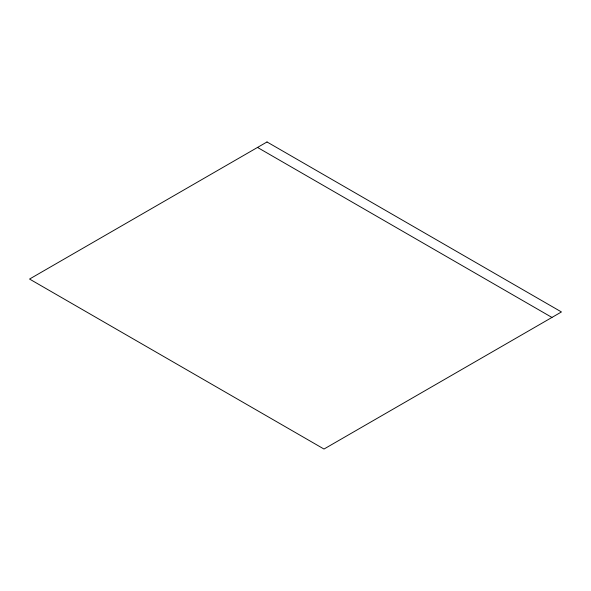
<?xml version="1.0" encoding="UTF-8"?>
<svg xmlns="http://www.w3.org/2000/svg" width="591" height="591" viewBox="0 0 591 591"><rect width="100%" height="100%" fill="white"/><g stroke="black" fill="none" stroke-linecap="round" stroke-linejoin="round"><path stroke-width="0.89" d="M257.506 147.44L551.95 317.433M267.006 141.958L29.55 279.048L323.994 449.042L561.45 311.952L267.006 141.958"/></g></svg>
